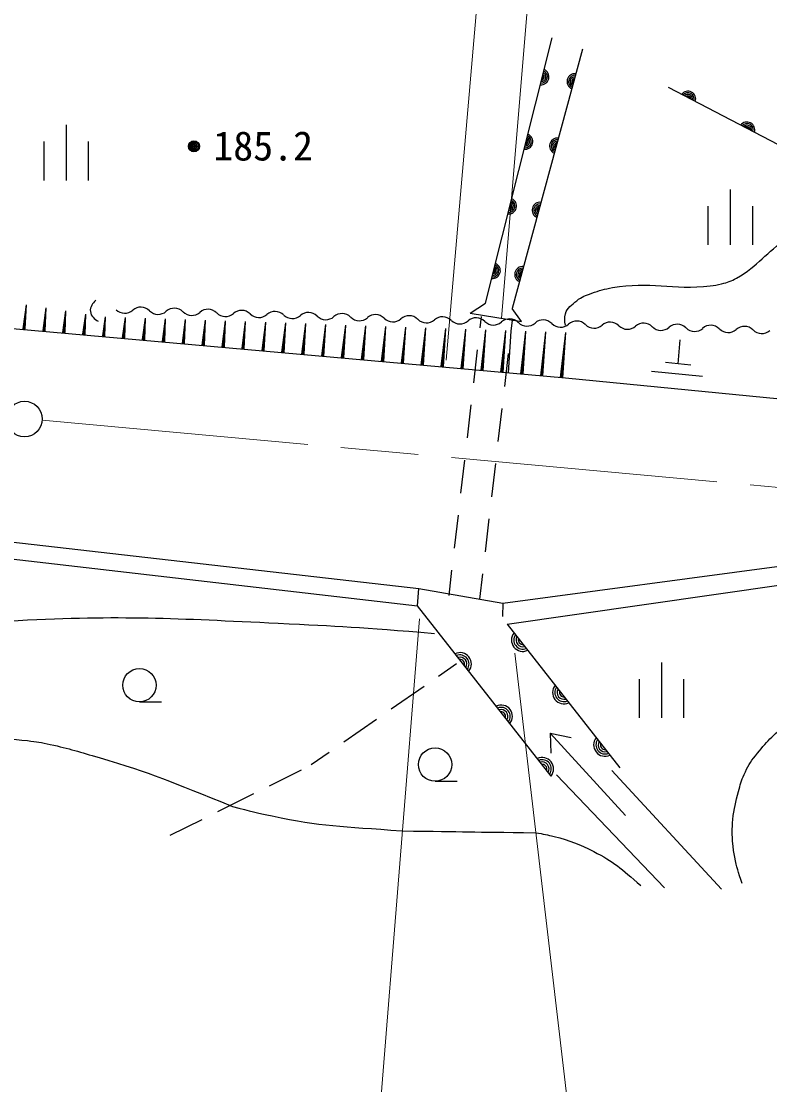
# Model space of a CAD drawing. Units: millimetres, scale not verified. Extents: x 40000 to 680000, y 20000 to 380000.
# Drawn here: x 168820 to 202516, y 242836 to 290732 of the extents above; entities that cross this region are included whole.
import ezdxf
from ezdxf.enums import TextEntityAlignment as Align

# ---------------------------------------------------------------- set-up
doc = ezdxf.new("R2010")
doc.units = ezdxf.units.MM
doc.header["$LTSCALE"] = 1000
doc.header["$PDMODE"] = 32
doc.header["$PDSIZE"] = 500
doc.linetypes.add('CHAIN', pattern=[18.5, 12, -1.5, 3.5, -1.5])
for name, color, linetype, lineweight in [('M-BGD', 7, 'Continuous', 25), ('M-BMK', 2, 'CHAIN', 13), ('M-BMK-SRVR', 3, 'Continuous', 25), ('M-STR-HTXT', 7, 'Continuous', 13)]:
    doc.layers.add(name, color=color, linetype=linetype, lineweight=lineweight)
doc.styles.add('ＭＳ ゴシック', font='')
doc.styles.get('ＭＳ ゴシック').set_extended_font_data('MS Gothic')

msp = doc.modelspace()

# ---------------------------------------------------------------- linework, layer by layer
at = {"layer": 'M-BGD'}
for p, q in [((189723, 278029), (192718, 289981)), ((194083, 289478), (190914, 277789)), ((208169, 282427), (197954, 287743)), ((170850, 283560), (170850, 286060)), ((169850, 283560), (169850, 285310)), ((171850, 283560), (171850, 285310)), ((200749, 280658), (200749, 283158)), ((199749, 280658), (199749, 282408)), ((201749, 280658), (201749, 282408)), ((136208, 279756), (193320, 274673)), ((168902, 276883), (169050, 277962)), ((168952, 276879), (169050, 277962)), ((169002, 276874), (169050, 277962)), ((169799, 276802), (169942, 277822)), ((169849, 276797), (169942, 277822)), ((169898, 276793), (169942, 277822)), ((189022, 277579), (189723, 278029)), ((170695, 276721), (170833, 277683)), ((170745, 276716), (170833, 277683)), ((170795, 276712), (170833, 277683)), ((171591, 276639), (171724, 277543)), ((171641, 276635), (171724, 277543)), ((171691, 276630), (171724, 277543)), ((172488, 276558), (172616, 277418)), ((172537, 276553), (172616, 277418)), ((172587, 276549), (172616, 277418)), ((173384, 276477), (173517, 277388)), ((173434, 276472), (173517, 277388)), ((173484, 276468), (173517, 277388)), ((174280, 276395), (174418, 277357)), ((174330, 276391), (174418, 277357)), ((174380, 276386), (174418, 277357)), ((175177, 276314), (175319, 277327)), ((175226, 276309), (175319, 277327)), ((175276, 276305), (175319, 277327)), ((189022, 277579), (191343, 277207)), ((189523, 277428), (189465, 276931)), ((191343, 277207), (190914, 277789)), ((169002, 276874), (168902, 276883)), ((176073, 276233), (176220, 277296)), ((176123, 276228), (176220, 277296)), ((176173, 276224), (176220, 277296)), ((176969, 276151), (177121, 277265)), ((177019, 276147), (177121, 277265)), ((177069, 276142), (177121, 277265)), ((177866, 276070), (178021, 277235)), ((177915, 276066), (178021, 277235)), ((177965, 276061), (178021, 277235)), ((178762, 275989), (178922, 277204)), ((178812, 275984), (178922, 277204)), ((178862, 275980), (178922, 277204)), ((179658, 275907), (179823, 277174)), ((179708, 275903), (179823, 277174)), ((179758, 275898), (179823, 277174)), ((180555, 275826), (180724, 277143)), ((180604, 275822), (180724, 277143)), ((180654, 275817), (180724, 277143)), ((181451, 275745), (181625, 277113)), ((181501, 275740), (181625, 277113)), ((181550, 275736), (181625, 277113)), ((182347, 275664), (182526, 277082)), ((182397, 275659), (182526, 277082)), ((182447, 275654), (182526, 277082)), ((183244, 275582), (183427, 277052)), ((183293, 275578), (183427, 277052)), ((183343, 275573), (183427, 277052)), ((184140, 275501), (184328, 277021)), ((184190, 275496), (184328, 277021)), ((184239, 275492), (184328, 277021)), ((185036, 275420), (185229, 276991)), ((185086, 275415), (185229, 276991)), ((185136, 275411), (185229, 276991)), ((185932, 275338), (186130, 276960)), ((185982, 275334), (186130, 276960)), ((186032, 275329), (186130, 276960)), ((186829, 275257), (187031, 276930)), ((186879, 275252), (187031, 276930)), ((186928, 275248), (187031, 276930)), ((187725, 275176), (187932, 276899)), ((187775, 275171), (187932, 276899)), ((187825, 275167), (187932, 276899)), ((188621, 275094), (188833, 276869)), ((188671, 275090), (188833, 276869)), ((188721, 275085), (188833, 276869)), ((189518, 275013), (189734, 276838)), ((189568, 275009), (189734, 276838)), ((189617, 275004), (189734, 276838)), ((190914, 277266), (190856, 276770)), ((169898, 276793), (169799, 276802)), ((170795, 276712), (170695, 276721)), ((171691, 276630), (171591, 276639)), ((172587, 276549), (172488, 276558)), ((173484, 276468), (173384, 276477)), ((174380, 276386), (174280, 276395)), ((190414, 274932), (190634, 276808)), ((190464, 274927), (190634, 276808)), ((190514, 274923), (190634, 276808)), ((190856, 276770), (190737, 274903)), ((191310, 274850), (191535, 276777)), ((191360, 274846), (191535, 276777)), ((191410, 274841), (191535, 276777)), ((192207, 274769), (192436, 276746)), ((192257, 274765), (192436, 276746)), ((192306, 274760), (192436, 276746)), ((193103, 274688), (193337, 276716)), ((193153, 274683), (193337, 276716)), ((193203, 274679), (193337, 276716)), ((198392, 275306), (198479, 276378)), ((175276, 276305), (175177, 276314)), ((176173, 276224), (176073, 276233)), ((177069, 276142), (176969, 276151)), ((177965, 276061), (177866, 276070)), ((178862, 275980), (178762, 275989)), ((179758, 275898), (179658, 275907)), ((189350, 275938), (189177, 274448)), ((180654, 275817), (180555, 275826)), ((181550, 275736), (181451, 275745)), ((182447, 275654), (182347, 275664)), ((183343, 275573), (183244, 275582)), ((184239, 275492), (184140, 275501)), ((185136, 275411), (185036, 275420)), ((190741, 275776), (190568, 274286)), ((186032, 275329), (185932, 275338)), ((186928, 275248), (186829, 275257)), ((187825, 275167), (187725, 275176)), ((188721, 275085), (188621, 275094)), ((189617, 275004), (189518, 275013)), ((190514, 274923), (190414, 274932)), ((199494, 274733), (197199, 274960)), ((198965, 275249), (197818, 275362)), ((191410, 274841), (191310, 274850)), ((192306, 274760), (192207, 274769)), ((193203, 274679), (193103, 274688)), ((189062, 273454), (188889, 271964)), ((190452, 273293), (190279, 271803)), ((188773, 270971), (188600, 269481)), ((190164, 270810), (189991, 269320)), ((188485, 268488), (188312, 266998)), ((189875, 268326), (189702, 266836)), ((188196, 266005), (188064, 264869)), ((189587, 265843), (189455, 264708)), ((186716, 265190), (190499, 264524)), ((192670, 256739), (186652, 264410)), ((190499, 264524), (190483, 263929)), ((190696, 263582), (195768, 257108)), ((187610, 261241), (188421, 261804)), ((197654, 259355), (197654, 261855)), ((196654, 259355), (196654, 261105)), ((198654, 259355), (198654, 261105)), ((185475, 259758), (186953, 260784)), ((174140, 260080), (175140, 260080)), ((183339, 258275), (184818, 259301)), ((196020, 254959), (192626, 258667)), ((192626, 258667), (192663, 257765)), ((192626, 258667), (193579, 258471)), ((181872, 257255), (182682, 257818)), ((180000, 256304), (181435, 257019)), ((192921, 256789), (197775, 251711)), ((200348, 251644), (195414, 256981)), ((187451, 256505), (188451, 256505)), ((177673, 255144), (179284, 255947)), ((175522, 254072), (176957, 254787))]:
    msp.add_line(p, q, dxfattribs=at)
for points in [[(193320, 274673), (207121, 273318), (234384, 270863)], [(101573, 274323), (137102, 270863), (186716, 265190)], [(160046, 267476), (186652, 264410), (186716, 265190)], [(190499, 264524), (203057, 266206), (263678, 260449)], [(190696, 263582), (203142, 265360), (203988, 265275)]]:
    msp.add_lwpolyline(points, dxfattribs=at)
for centre, radius in [((176593, 285098), 250), ((176593, 285098), 200), ((176593, 285098), 150), ((176593, 285098), 100), ((176593, 285098), 50), ((176593, 285098), 20), ((174140, 260830), 750), ((187451, 257255), 750)]:
    msp.add_circle(centre, radius, dxfattribs=at)
for centre, radius, start, end in [((192223, 288227), 354, 264.7283, 67.1334), ((192223, 288227), 283, 266.9523, 64.9094), ((192223, 288227), 212, 270.6986, 61.1631), ((192223, 288227), 142, 278.4104, 53.4514), ((193743, 288016), 354, 83.6305, 246.0357), ((192223, 288227), 100, 288.728, 43.1337), ((192223, 288227), 100, 288.728, 43.1337), ((193743, 288016), 283, 85.8546, 243.8116), ((193743, 288016), 212, 89.6009, 240.0653), ((193743, 288016), 142, 97.3126, 232.3536), ((193743, 288016), 100, 107.6303, 222.0359), ((193743, 288016), 100, 107.6303, 222.0359), ((198830, 287226), 354, 341.3013, 143.7065), ((198830, 287226), 283, 343.5253, 141.4824), ((198830, 287226), 212, 347.2717, 137.7361), ((198830, 287226), 142, 354.9834, 130.0244), ((198830, 287226), 100, 5.3011, 119.7067), ((198830, 287226), 100, 5.3011, 119.7067), ((201491, 285841), 354, 341.3013, 143.7065), ((201491, 285841), 283, 343.5253, 141.4824), ((201491, 285841), 212, 347.2717, 137.7361), ((201491, 285841), 142, 354.9834, 130.0244), ((201491, 285841), 100, 5.3011, 119.7067), ((201491, 285841), 100, 5.3011, 119.7067), ((191494, 285317), 354, 264.7283, 67.1334), ((191494, 285317), 283, 266.9523, 64.9094), ((191494, 285317), 212, 270.6986, 61.1631), ((192958, 285120), 354, 83.6305, 246.0357), ((191494, 285317), 142, 278.4104, 53.4514), ((191494, 285317), 100, 288.728, 43.1337), ((191494, 285317), 100, 288.728, 43.1337), ((192958, 285120), 283, 85.8546, 243.8116), ((192958, 285120), 212, 89.6009, 240.0653), ((192958, 285120), 142, 97.3126, 232.3536), ((192958, 285120), 100, 107.6303, 222.0359), ((192958, 285120), 100, 107.6303, 222.0359), ((190764, 282407), 354, 264.7283, 67.1334), ((190764, 282407), 283, 266.9523, 64.9094), ((190764, 282407), 212, 270.6986, 61.1631), ((190764, 282407), 142, 278.4104, 53.4514), ((190764, 282407), 100, 288.728, 43.1337), ((190764, 282407), 100, 288.728, 43.1337), ((192173, 282225), 354, 83.6305, 246.0357), ((192173, 282225), 283, 85.8546, 243.8116), ((192173, 282225), 212, 89.6009, 240.0653), ((192173, 282225), 142, 97.3126, 232.3536), ((192173, 282225), 100, 107.6303, 222.0359), ((192173, 282225), 100, 107.6303, 222.0359), ((190035, 279497), 354, 264.7283, 67.1334), ((190035, 279497), 283, 266.9523, 64.9094), ((190035, 279497), 212, 270.6986, 61.1631), ((190035, 279497), 142, 278.4104, 53.4514), ((190035, 279497), 100, 288.728, 43.1337), ((190035, 279497), 100, 288.728, 43.1337), ((191388, 279329), 354, 83.6305, 246.0357), ((191388, 279329), 283, 85.8546, 243.8116), ((191388, 279329), 212, 89.6009, 240.0653), ((191388, 279329), 142, 97.3126, 232.3536), ((191388, 279329), 100, 107.6303, 222.0359), ((191388, 279329), 100, 107.6303, 222.0359), ((174202, 277313), 544, 44.5731, 131.7788), ((175711, 277265), 544, 44.5731, 131.7788), ((173478, 278124), 544, 224.5731, 311.7788), ((174987, 278076), 544, 224.5731, 311.7788), ((176496, 278028), 544, 224.5731, 311.7788), ((177221, 277217), 544, 44.5731, 131.7788), ((178005, 277980), 544, 224.5731, 311.7788), ((178730, 277169), 544, 44.5731, 131.7788), ((179515, 277932), 544, 224.5731, 311.7788), ((180239, 277121), 544, 44.5731, 131.7788), ((181024, 277884), 544, 224.5731, 311.7788), ((181748, 277073), 544, 44.5731, 131.7788), ((182533, 277836), 544, 224.5731, 311.7788), ((183258, 277025), 544, 44.5731, 131.7788), ((184042, 277788), 544, 224.5731, 311.7788), ((184767, 276977), 544, 44.5731, 131.7788), ((185551, 277739), 544, 224.5731, 311.7788), ((186276, 276928), 544, 44.5731, 131.7788), ((187785, 276880), 544, 44.5731, 131.7788), ((189295, 276832), 544, 44.5731, 131.7788), ((190804, 276784), 544, 44.5731, 131.7788), ((187061, 277691), 544, 224.5731, 311.7788), ((188570, 277643), 544, 224.5731, 311.7788), ((190079, 277595), 544, 224.5731, 311.7788), ((191588, 277547), 544, 224.5731, 311.7788), ((192313, 276736), 544, 44.5731, 131.7788), ((193098, 277499), 544, 224.5731, 311.7788), ((193822, 276688), 544, 44.5731, 131.7788), ((194607, 277451), 544, 224.5731, 311.7788), ((195331, 276640), 544, 44.5731, 131.7788), ((196116, 277403), 544, 224.5731, 311.7788), ((196841, 276592), 544, 44.5731, 131.7788), ((197625, 277355), 544, 224.5731, 311.7788), ((198350, 276544), 544, 44.5731, 131.7788), ((199135, 277307), 544, 224.5731, 311.7788), ((199859, 276496), 544, 44.5731, 131.7788), ((200644, 277259), 544, 224.5731, 311.7788), ((201368, 276448), 544, 44.5731, 131.7788), ((202153, 277211), 544, 224.5731, 311.7788), ((191401, 262864), 512, 140.7591, 295.3984), ((191401, 262864), 410, 144.0044, 292.1531), ((191401, 262864), 308, 149.5389, 286.6186), ((191401, 262864), 205, 161.3621, 274.7954), ((188570, 261784), 512, 320.7971, 115.4363), ((188570, 261784), 410, 324.0424, 112.191), ((188570, 261784), 308, 329.5768, 106.6566), ((188570, 261784), 205, 341.4001, 94.8333), ((193251, 260502), 512, 140.7591, 295.3984), ((193251, 260502), 410, 144.0044, 292.1531), ((193251, 260502), 308, 149.5389, 286.6186), ((193251, 260502), 205, 161.3621, 274.7954), ((190421, 259423), 512, 320.7971, 115.4363), ((190421, 259423), 410, 324.0424, 112.191), ((190421, 259423), 308, 329.5768, 106.6566), ((190421, 259423), 205, 341.4001, 94.8333), ((195101, 258141), 512, 140.7591, 295.3984), ((195101, 258141), 410, 144.0044, 292.1531), ((195101, 258141), 308, 149.5389, 286.6186), ((195101, 258141), 205, 161.3621, 274.7954), ((192273, 257063), 512, 320.7971, 115.4363), ((192273, 257063), 410, 324.0424, 112.191), ((192273, 257063), 308, 329.5768, 106.6566), ((192273, 257063), 205, 341.4001, 94.8333)]:
    msp.add_arc(centre, radius, start, end, dxfattribs=at)
for points, knots in [([(193320, 277044), (193278, 277243), (193273, 277359), (193320, 277552), (193394, 277848), (193596, 277947), (193828, 278144), (194054, 278335), (194227, 278385), (194506, 278483), (194861, 278608), (195065, 278673), (195437, 278737), (197132, 279031), (198132, 278617), (199840, 278822), (200039, 278846), (200154, 278853), (200348, 278906), (200620, 278981), (200780, 279020), (201025, 279160), (202008, 279721), (202347, 280346), (203311, 280938), (203840, 281264), (204163, 281413), (204750, 281616), (204910, 281671), (205006, 281684), (205174, 281700), (205904, 281772), (206303, 281486), (207036, 281446), (207466, 281423), (207709, 281411), (208137, 281446), (208473, 281474), (208662, 281514), (208984, 281616), (209294, 281714), (209468, 281785), (209746, 281954), (210086, 282162), (210199, 282299), (210508, 282632)], [0, 0, 0, 0, 1, 1, 1, 2, 2, 2, 3, 3, 3, 4, 4, 4, 5, 5, 5, 6, 6, 6, 7, 7, 7, 8, 8, 8, 9, 9, 9, 10, 10, 10, 11, 11, 11, 12, 12, 12, 13, 13, 13, 14, 14, 14, 15, 15, 15, 15]), ([(172174, 278164), (172036, 278018), (171908, 277879), (171930, 277662), (171952, 277440), (172119, 277331), (172289, 277218)], [0, 0, 0, 0, 1, 1, 1, 2, 2, 2, 2]), ([(133969, 264598), (136937, 264574), (137846, 264488), (140319, 264259), (145253, 263802), (147823, 262162), (152765, 261804), (154183, 261701), (154996, 261617), (156406, 261804), (158245, 262047), (159238, 262397), (161062, 262735), (162447, 262992), (163222, 263145), (164618, 263328), (166201, 263535), (167089, 263668), (168682, 263751), (173249, 263989), (175821, 263841), (180388, 263622), (183136, 263490), (184052, 263441), (187417, 263163)], [0, 0, 0, 0, 1, 1, 1, 2, 2, 2, 3, 3, 3, 4, 4, 4, 5, 5, 5, 6, 6, 6, 7, 7, 7, 8, 8, 8, 8]), ([(133800, 261550), (135786, 261781), (136358, 261858), (138006, 261913), (139405, 261960), (140207, 262109), (141589, 261888), (143428, 261595), (144286, 260793), (146076, 260280), (147604, 259842), (148493, 259720), (150056, 259433), (151077, 259245), (151649, 259133), (152680, 259010), (154756, 258762), (155926, 258681), (158014, 258586), (160922, 258455), (162556, 258594), (165465, 258502), (166888, 258457), (167690, 258482), (169106, 258332), (169506, 258290), (169728, 258248), (170122, 258163), (170992, 257975), (171468, 257818), (172323, 257570), (174725, 256876), (175513, 256493), (178334, 255369)], [0, 0, 0, 0, 1, 1, 1, 2, 2, 2, 3, 3, 3, 4, 4, 4, 5, 5, 5, 6, 6, 6, 7, 7, 7, 8, 8, 8, 9, 9, 9, 10, 10, 10, 11, 11, 11, 11]), ([(201279, 251898), (201097, 252444), (201026, 252609), (200940, 253083), (200899, 253313), (200874, 253443), (200856, 253676), (200821, 254104), (200812, 254349), (200856, 254776), (200907, 255280), (200983, 255556), (201110, 256046), (201188, 256350), (201231, 256524), (201364, 256808), (201526, 257158), (201623, 257360), (201872, 257655), (202369, 258245), (202637, 258633), (203311, 259010), (204235, 259526), (204926, 259370), (205936, 259687), (206375, 259825), (206635, 259885), (207036, 260110), (207221, 260214), (207313, 260297), (207460, 260449), (207696, 260694), (207740, 260859), (207883, 261211)], [0, 0, 0, 0, 1, 1, 1, 2, 2, 2, 3, 3, 3, 4, 4, 4, 5, 5, 5, 6, 6, 6, 7, 7, 7, 8, 8, 8, 9, 9, 9, 10, 10, 10, 11, 11, 11, 11]), ([(178334, 255369), (179162, 255139), (179414, 255095), (180112, 254946), (182358, 254464), (183198, 254483), (185954, 254268)], [0, 0, 0, 0, 1, 1, 1, 2, 2, 2, 2]), ([(191966, 254184), (192362, 254126), (192485, 254094), (192812, 254014), (193534, 253838), (193925, 253668), (194590, 253337), (195502, 252883), (195812, 252577), (196707, 251813)], [0, 0, 0, 0, 1, 1, 1, 2, 2, 2, 3, 3, 3, 3])]:
    msp.add_open_spline(points, degree=3, knots=knots, dxfattribs=at)
msp.add_open_spline([(185954, 254268), (188960, 254226), (188960, 254226), (191966, 254184)], degree=3, dxfattribs=at)
msp.add_point((176593, 285098), dxfattribs=at)
at = {"layer": 'M-BMK'}
msp.add_line((169764, 272762), (267287, 263870), dxfattribs=at)
at = {"layer": 'M-BMK-SRVR'}
msp.add_circle((168966, 272816), 800, dxfattribs=at)
at = {"layer": 'M-STR-HTXT'}
for p, q in [((187942, 275469), (191504, 316342)), ((190440, 277352), (192941, 307363)), ((183780, 227032), (186748, 263818)), ((194407, 233562), (191038, 262275))]:
    msp.add_line(p, q, dxfattribs=at)

# ---------------------------------------------------------------- texts
at = {"layer": 'M-BGD', "style": 'ＭＳ ゴシック'}
msp.add_text('185.2', height=1320, dxfattribs=at).set_placement((179710, 285121), align=Align.MIDDLE_CENTER)

doc.saveas('drawing.dxf')
